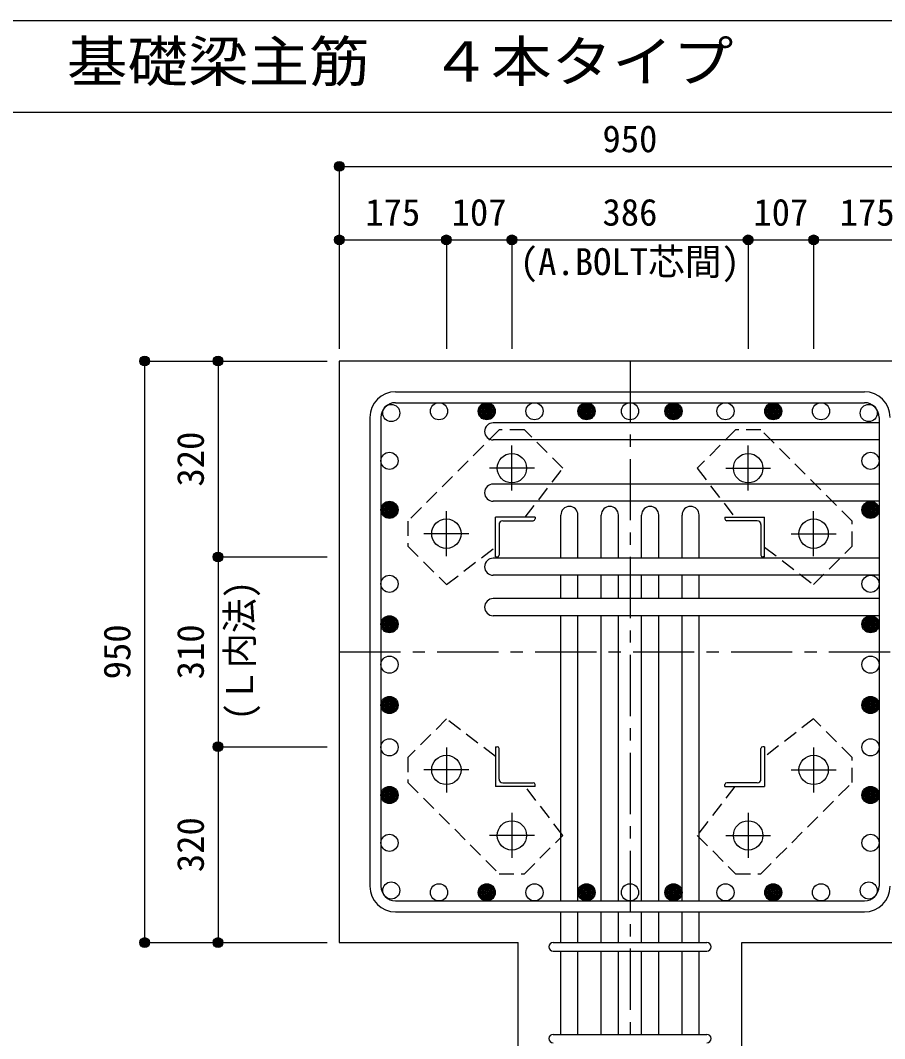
# Model space of a CAD drawing. Units: millimetres at full size, sheet at 1:20. Extents: x -3982 to 3969, y -2797 to 2801.
# Drawn here: x -628 to 784, y 1137 to 2801 of the extents above; entities that cross this region are included whole.
import ezdxf
from ezdxf.enums import TextEntityAlignment as Align

# ---------------------------------------------------------------- set-up
doc = ezdxf.new("R2010")
doc.units = ezdxf.units.MM
doc.header["$LTSCALE"] = 20
doc.header["$PDMODE"] = 32
doc.header["$PDSIZE"] = 10
doc.linetypes.add('CHAIN1', pattern=[8, 5, -1, 1, -1])
doc.linetypes.add('DASHED1', pattern=[1.8, 1.2, -0.6])
for name, color, linetype in [('6-1_躯体線', 2, 'Continuous'), ('6-2_A.Bolt_', 4, 'Continuous'), ('6-3_柱型主筋', 4, 'Continuous'), ('6-4_フープ', 7, 'Continuous'), ('6-5_梁主筋', 7, 'Continuous'), ('6-6_S.T.P.', 7, 'Continuous'), ('6-7_文字', 7, 'Continuous'), ('6-9_プレート', 4, 'DASHED1'), ('6-D_寸法', 4, 'Continuous'), ('F-0_枠', 6, 'Continuous')]:
    doc.layers.add(name, color=color, linetype=linetype)
doc.styles.add('ＭＳ ゴシック', font='')
doc.styles.get('ＭＳ ゴシック').set_extended_font_data('MS Gothic')

msp = doc.modelspace()

# ---------------------------------------------------------------- linework, layer by layer
at = {"layer": '6-1_躯体線'}
for p, q in [((-106.71, 2244.12), (-106.71, 1294.12)), ((1243.29, 2244.12), (-106.71, 2244.12)), ((-106.71, 1294.12), (185.79, 1294.12)), ((185.79, 894.12), (185.79, 1294.12)), ((550.79, 894.12), (550.79, 1294.12)), ((550.79, 1294.12), (843.29, 1294.12))]:
    msp.add_line(p, q, dxfattribs=at)
at = {"layer": '6-2_A.Bolt_', "linetype": 'CHAIN1'}
for p, q in [((175.29, 2032.42), (175.29, 2105.92)), ((561.29, 2032.42), (561.29, 2105.92)), ((211.99, 2069.12), (138.49, 2069.12)), ((524.59, 2069.12), (598.09, 2069.12)), ((68.29, 1925.42), (68.29, 1998.92)), ((668.29, 1925.42), (668.29, 1998.92)), ((104.99, 1962.12), (31.49, 1962.12)), ((631.59, 1962.12), (705.09, 1962.12)), ((68.29, 1612.82), (68.29, 1539.32)), ((668.29, 1612.82), (668.29, 1539.32)), ((104.99, 1576.12), (31.49, 1576.12)), ((631.59, 1576.12), (705.09, 1576.12)), ((175.29, 1505.82), (175.29, 1432.32)), ((561.29, 1505.82), (561.29, 1432.32)), ((211.99, 1469.12), (138.49, 1469.12)), ((524.59, 1469.12), (598.09, 1469.12))]:
    msp.add_line(p, q, dxfattribs=at)
at = {"layer": '6-2_A.Bolt_'}
for p, q in [((148.29, 1924.12), (148.29, 1989.12)), ((213.29, 1989.12), (148.29, 1989.12)), ((160.29, 1983.12), (210.29, 1983.12)), ((213.29, 1989.12), (213.29, 1986.12)), ((523.29, 1989.12), (523.29, 1986.12)), ((523.29, 1989.12), (588.29, 1989.12)), ((576.29, 1983.12), (526.29, 1983.12)), ((588.29, 1924.12), (588.29, 1989.12)), ((154.29, 1977.12), (154.29, 1927.12)), ((582.29, 1977.12), (582.29, 1927.12)), ((148.29, 1924.12), (151.29, 1924.12)), ((588.29, 1924.12), (585.29, 1924.12)), ((148.29, 1614.12), (151.29, 1614.12)), ((148.29, 1614.12), (148.29, 1549.12)), ((588.29, 1614.12), (585.29, 1614.12)), ((588.29, 1614.12), (588.29, 1549.12)), ((154.29, 1561.12), (154.29, 1611.12)), ((582.29, 1561.12), (582.29, 1611.12)), ((213.29, 1549.12), (148.29, 1549.12)), ((160.29, 1555.12), (210.29, 1555.12)), ((213.29, 1549.12), (213.29, 1552.12)), ((523.29, 1549.12), (523.29, 1552.12)), ((523.29, 1549.12), (588.29, 1549.12)), ((576.29, 1555.12), (526.29, 1555.12))]:
    msp.add_line(p, q, dxfattribs=at)
at = {"layer": '6-2_A.Bolt_', "color": 3}
for centre in [(175.29, 2069.12), (561.29, 2069.12), (68.29, 1962.12), (668.29, 1962.12), (68.29, 1576.12), (668.29, 1576.12), (175.29, 1469.12), (561.29, 1469.12)]:
    msp.add_circle(centre, 24, dxfattribs=at)
at = {"layer": '6-2_A.Bolt_'}
for centre, radius, start, end in [((160.29, 1977.12), 6, 90, 180), ((210.29, 1986.12), 3, 270, 0), ((526.29, 1986.12), 3, 180, 270), ((576.29, 1977.12), 6, 0, 90), ((151.29, 1927.12), 3, 270, 0), ((585.29, 1927.12), 3, 180, 270), ((151.29, 1611.12), 3, 0, 90), ((585.29, 1611.12), 3, 90, 180), ((160.29, 1561.12), 6, 180, 270), ((210.29, 1552.12), 3, 0, 90), ((526.29, 1552.12), 3, 90, 180), ((576.29, 1561.12), 6, 270, 0)]:
    msp.add_arc(centre, radius, start, end, dxfattribs=at)
at = {"layer": '6-3_柱型主筋', "color": 3}
for centre in [(-21.78, 2159.2), (-21.78, 2159.2), (56.23, 2162.12), (134.25, 2162.12), (212.26, 2162.12), (297.29, 2162.12), (368.29, 2162.12), (439.29, 2162.12), (524.32, 2162.12), (602.33, 2162.12), (680.35, 2162.12), (758.36, 2159.2), (-24.71, 2081.18), (761.29, 2081.18), (-24.71, 2001.12), (761.29, 2001.12), (-24.71, 1880.12), (761.29, 1880.12), (-24.71, 1814.12), (761.29, 1814.12), (-24.71, 1748.12), (761.29, 1748.12), (-24.71, 1682.12), (761.29, 1682.12), (-24.71, 1613.1), (761.29, 1613.1), (-24.71, 1535.08), (761.29, 1535.08), (-24.71, 1457.07), (761.29, 1457.07), (-21.78, 1379.05), (-21.78, 1379.05), (-21.78, 1379.05), (56.23, 1376.12), (134.25, 1376.12), (212.26, 1376.12), (297.29, 1376.12), (368.29, 1376.12), (439.29, 1376.12), (524.32, 1376.12), (602.33, 1376.12), (680.35, 1376.12), (758.36, 1379.05)]:
    msp.add_circle(centre, 14, dxfattribs=at)
at = {"layer": '6-3_柱型主筋'}
for centre, radius in [((134.25, 2162.12), 14), ((134.25, 2162.12), 12.6), ((134.25, 2162.12), 11.2), ((134.25, 2162.12), 9.8), ((134.25, 2162.12), 8.4), ((134.25, 2162.12), 7), ((134.25, 2162.12), 5.6), ((134.25, 2162.12), 4.2), ((134.25, 2162.12), 2.8), ((134.25, 2162.12), 1.4), ((297.29, 2162.12), 14), ((297.29, 2162.12), 12.6), ((297.29, 2162.12), 11.2), ((297.29, 2162.12), 9.8), ((297.29, 2162.12), 8.4), ((297.29, 2162.12), 7), ((297.29, 2162.12), 5.6), ((297.29, 2162.12), 4.2), ((297.29, 2162.12), 2.8), ((297.29, 2162.12), 1.4), ((439.29, 2162.12), 14), ((439.29, 2162.12), 12.6), ((439.29, 2162.12), 11.2), ((439.29, 2162.12), 9.8), ((439.29, 2162.12), 8.4), ((439.29, 2162.12), 7), ((439.29, 2162.12), 5.6), ((439.29, 2162.12), 4.2), ((439.29, 2162.12), 2.8), ((439.29, 2162.12), 1.4), ((602.33, 2162.12), 14), ((602.33, 2162.12), 12.6), ((602.33, 2162.12), 11.2), ((602.33, 2162.12), 9.8), ((602.33, 2162.12), 8.4), ((602.33, 2162.12), 7), ((602.33, 2162.12), 5.6), ((602.33, 2162.12), 4.2), ((602.33, 2162.12), 2.8), ((602.33, 2162.12), 1.4), ((-24.71, 2001.12), 14), ((-24.71, 2001.12), 12.6), ((761.29, 2001.12), 14), ((761.29, 2001.12), 12.6), ((-24.71, 2001.12), 11.2), ((-24.71, 2001.12), 9.8), ((-24.71, 2001.12), 8.4), ((-24.71, 2001.12), 7), ((-24.71, 2001.12), 5.6), ((-24.71, 2001.12), 4.2), ((-24.71, 2001.12), 2.8), ((-24.71, 2001.12), 1.4), ((761.29, 2001.12), 11.2), ((761.29, 2001.12), 9.8), ((761.29, 2001.12), 8.4), ((761.29, 2001.12), 7), ((761.29, 2001.12), 5.6), ((761.29, 2001.12), 4.2), ((761.29, 2001.12), 2.8), ((761.29, 2001.12), 1.4), ((-24.71, 1814.12), 14), ((-24.71, 1814.12), 12.6), ((-24.71, 1814.12), 11.2), ((-24.71, 1814.12), 9.8), ((-24.71, 1814.12), 8.4), ((-24.71, 1814.12), 7), ((-24.71, 1814.12), 5.6), ((-24.71, 1814.12), 4.2), ((-24.71, 1814.12), 2.8), ((-24.71, 1814.12), 1.4), ((761.29, 1814.12), 14), ((761.29, 1814.12), 12.6), ((761.29, 1814.12), 11.2), ((761.29, 1814.12), 9.8), ((761.29, 1814.12), 8.4), ((761.29, 1814.12), 7), ((761.29, 1814.12), 5.6), ((761.29, 1814.12), 4.2), ((761.29, 1814.12), 2.8), ((761.29, 1814.12), 1.4), ((-24.71, 1682.12), 14), ((-24.71, 1682.12), 12.6), ((-24.71, 1682.12), 11.2), ((-24.71, 1682.12), 9.8), ((-24.71, 1682.12), 8.4), ((-24.71, 1682.12), 7), ((-24.71, 1682.12), 5.6), ((-24.71, 1682.12), 4.2), ((-24.71, 1682.12), 2.8), ((-24.71, 1682.12), 1.4), ((761.29, 1682.12), 14), ((761.29, 1682.12), 12.6), ((761.29, 1682.12), 11.2), ((761.29, 1682.12), 9.8), ((761.29, 1682.12), 8.4), ((761.29, 1682.12), 7), ((761.29, 1682.12), 5.6), ((761.29, 1682.12), 4.2), ((761.29, 1682.12), 2.8), ((761.29, 1682.12), 1.4), ((-24.71, 1535.08), 14), ((-24.71, 1535.08), 12.6), ((761.29, 1535.08), 14), ((761.29, 1535.08), 12.6), ((-24.71, 1535.08), 11.2), ((-24.71, 1535.08), 9.8), ((-24.71, 1535.08), 8.4), ((-24.71, 1535.08), 7), ((-24.71, 1535.08), 5.6), ((-24.71, 1535.08), 4.2), ((-24.71, 1535.08), 2.8), ((-24.71, 1535.08), 1.4), ((761.29, 1535.08), 11.2), ((761.29, 1535.08), 9.8), ((761.29, 1535.08), 8.4), ((761.29, 1535.08), 7), ((761.29, 1535.08), 5.6), ((761.29, 1535.08), 4.2), ((761.29, 1535.08), 2.8), ((761.29, 1535.08), 1.4), ((134.25, 1376.12), 14), ((134.25, 1376.12), 12.6), ((134.25, 1376.12), 11.2), ((134.25, 1376.12), 9.8), ((134.25, 1376.12), 8.4), ((134.25, 1376.12), 7), ((134.25, 1376.12), 5.6), ((297.29, 1376.12), 14), ((297.29, 1376.12), 12.6), ((297.29, 1376.12), 11.2), ((297.29, 1376.12), 9.8), ((297.29, 1376.12), 8.4), ((297.29, 1376.12), 7), ((297.29, 1376.12), 5.6), ((439.29, 1376.12), 14), ((439.29, 1376.12), 12.6), ((439.29, 1376.12), 11.2), ((439.29, 1376.12), 9.8), ((439.29, 1376.12), 8.4), ((439.29, 1376.12), 7), ((439.29, 1376.12), 5.6), ((602.33, 1376.12), 14), ((602.33, 1376.12), 12.6), ((602.33, 1376.12), 11.2), ((602.33, 1376.12), 9.8), ((602.33, 1376.12), 8.4), ((602.33, 1376.12), 7), ((602.33, 1376.12), 5.6), ((134.25, 1376.12), 4.2), ((134.25, 1376.12), 2.8), ((134.25, 1376.12), 1.4), ((297.29, 1376.12), 4.2), ((297.29, 1376.12), 2.8), ((297.29, 1376.12), 1.4), ((439.29, 1376.12), 4.2), ((439.29, 1376.12), 2.8), ((439.29, 1376.12), 1.4), ((602.33, 1376.12), 4.2), ((602.33, 1376.12), 2.8), ((602.33, 1376.12), 1.4)]:
    msp.add_circle(centre, radius, dxfattribs=at)
at = {"layer": '6-4_フープ'}
for p, q in [((-14.71, 2194.12), (751.29, 2194.12)), ((-14.71, 2176.12), (751.29, 2176.12)), ((-56.71, 2152.12), (-56.71, 1386.12)), ((-38.71, 2152.12), (-38.71, 1386.12)), ((775.29, 2152.12), (775.29, 1386.12)), ((-14.71, 1362.12), (751.29, 1362.12)), ((-14.71, 1344.12), (751.29, 1344.12))]:
    msp.add_line(p, q, dxfattribs=at)
for centre, radius, start, end in [((-14.71, 2152.12), 42, 90, 180), ((751.29, 2152.12), 42, 0, 90), ((-14.71, 2152.12), 24, 90, 180), ((751.29, 2152.12), 24, 0, 90), ((-14.71, 1386.12), 42, 180, 270), ((-14.71, 1386.12), 24, 180, 270), ((751.29, 1386.12), 42, 270, 0), ((751.29, 1386.12), 24, 270, 0)]:
    msp.add_arc(centre, radius, start, end, dxfattribs=at)
at = {"layer": '6-5_梁主筋'}
for p, q in [((775.29, 2143.2), (144.79, 2143.2)), ((775.29, 2115.2), (144.79, 2115.2)), ((775.29, 2043.12), (144.79, 2043.12)), ((775.29, 2015.12), (144.79, 2015.12)), ((255.29, 1922.12), (255.29, 1992.62)), ((283.29, 1922.12), (283.29, 1992.62)), ((321.29, 1922.12), (321.29, 1992.62)), ((349.29, 1922.12), (349.29, 1992.62)), ((387.29, 1922.12), (387.29, 1992.62)), ((415.29, 1922.12), (415.29, 1992.62)), ((453.29, 1922.12), (453.29, 1992.62)), ((481.29, 1922.12), (481.29, 1992.62)), ((775.29, 1922.12), (144.79, 1922.12)), ((775.29, 1894.12), (144.79, 1894.12)), ((255.29, 1856.12), (255.29, 1894.12)), ((283.29, 1856.12), (283.29, 1894.12)), ((321.29, 1856.12), (321.29, 1894.12)), ((349.29, 1856.12), (349.29, 1894.12)), ((387.29, 1856.12), (387.29, 1894.12)), ((415.29, 1856.12), (415.29, 1894.12)), ((453.29, 1856.12), (453.29, 1894.12)), ((481.29, 1856.12), (481.29, 1894.12)), ((775.29, 1856.12), (144.79, 1856.12)), ((775.29, 1828.12), (144.79, 1828.12)), ((255.29, 1362.12), (255.29, 1828.12)), ((283.29, 1362.12), (283.29, 1828.12)), ((321.29, 1362.12), (321.29, 1828.12)), ((349.29, 1362.12), (349.29, 1828.12)), ((387.29, 1362.12), (387.29, 1828.12)), ((415.29, 1362.12), (415.29, 1828.12)), ((453.29, 1362.12), (453.29, 1828.12)), ((481.29, 1362.12), (481.29, 1828.12)), ((255.29, 1294.12), (255.29, 1344.12)), ((283.29, 1294.12), (283.29, 1344.12)), ((321.29, 1294.12), (321.29, 1344.12)), ((349.29, 1294.12), (349.29, 1344.12)), ((387.29, 1294.12), (387.29, 1344.12)), ((415.29, 1294.12), (415.29, 1344.12)), ((453.29, 1294.12), (453.29, 1344.12)), ((481.29, 1294.12), (481.29, 1344.12)), ((255.29, 1144.12), (255.29, 1280.12)), ((283.29, 1144.12), (283.29, 1280.12)), ((321.29, 1144.12), (321.29, 1280.12)), ((349.29, 1144.12), (349.29, 1280.12)), ((387.29, 1144.12), (387.29, 1280.12)), ((415.29, 1144.12), (415.29, 1280.12)), ((453.29, 1144.12), (453.29, 1280.12)), ((481.29, 1144.12), (481.29, 1280.12))]:
    msp.add_line(p, q, dxfattribs=at)
for centre, start, end in [((144.79, 2129.2), 90, 270), ((144.79, 2029.12), 90, 270), ((269.29, 1992.62), 0, 180), ((335.29, 1992.62), 0, 180), ((401.29, 1992.62), 0, 180), ((467.29, 1992.62), 0, 180), ((144.79, 1908.12), 90, 270), ((144.79, 1842.12), 90, 270)]:
    msp.add_arc(centre, 14, start, end, dxfattribs=at)
at = {"layer": '6-6_S.T.P.'}
for p, q in [((242.79, 1294.12), (493.79, 1294.12)), ((242.79, 1280.12), (493.79, 1280.12)), ((242.79, 1144.12), (493.79, 1144.12))]:
    msp.add_line(p, q, dxfattribs=at)
for centre, start, end in [((242.79, 1287.12), 90, 270), ((242.79, 1287.12), 90, 270), ((242.79, 1287.12), 90, 270), ((242.79, 1287.12), 90, 270), ((493.79, 1287.12), 270, 90), ((493.79, 1287.12), 270, 90), ((493.79, 1287.12), 270, 90), ((493.79, 1287.12), 270, 90), ((242.79, 1137.12), 90, 270), ((493.79, 1137.12), 270, 90)]:
    msp.add_arc(centre, 7, start, end, dxfattribs=at)
at = {"layer": '6-9_プレート'}
for p, q in [((195.69, 2131.92), (154.69, 2131.92)), ((258.59, 2069.02), (195.69, 2131.92)), ((197.11, 1989.12), (258.59, 2069.02)), ((731.09, 1941.72), (731.09, 1982.72)), ((588.29, 1940.31), (668.19, 1878.82)), ((668.19, 1878.82), (731.09, 1941.72)), ((68.39, 1659.42), (5.49, 1596.52)), ((148.29, 1597.94), (68.39, 1659.42)), ((5.49, 1596.52), (5.49, 1555.52)), ((539.47, 1549.12), (477.99, 1469.22)), ((477.99, 1469.22), (540.89, 1406.32)), ((540.89, 1406.32), (581.89, 1406.32))]:
    msp.add_line(p, q, dxfattribs=at)
for points in [[(154.69, 2131.92), (5.49, 1982.72), (5.49, 1941.72), (68.39, 1878.82), (148.29, 1940.31)], [(731.09, 1982.72), (581.89, 2131.92), (540.89, 2131.92), (477.99, 2069.02), (539.47, 1989.12)], [(581.89, 1406.32), (731.09, 1555.52), (731.09, 1596.52), (668.19, 1659.42), (588.29, 1597.94)], [(5.49, 1555.52), (154.69, 1406.32), (195.69, 1406.32), (258.59, 1469.22), (197.11, 1549.12)]]:
    msp.add_lwpolyline(points, dxfattribs=at)
at = {"layer": '6-D_寸法'}
for p, q in [((-106.71, 2562.15), (-106.71, 2442.15)), ((-106.71, 2562.15), (-106.71, 2442.15)), ((-106.71, 2562.15), (843.29, 2562.15)), ((-106.71, 2442.15), (-106.71, 2264.12)), ((-106.71, 2442.15), (-106.71, 2264.12)), ((-106.71, 2442.15), (68.29, 2442.15)), ((68.29, 2442.15), (68.29, 2264.12)), ((68.29, 2442.15), (68.29, 2264.12)), ((175.29, 2442.15), (175.29, 2264.12)), ((175.29, 2442.15), (175.29, 2264.12)), ((561.29, 2442.15), (561.29, 2264.12)), ((561.29, 2442.15), (561.29, 2264.12)), ((561.29, 2442.15), (668.29, 2442.15)), ((668.29, 2442.15), (843.29, 2442.15)), ((668.29, 2442.15), (668.29, 2264.12)), ((668.29, 2442.15), (668.29, 2264.12)), ((-424.74, 2244.12), (-304.74, 2244.12)), ((-424.74, 2244.12), (-424.74, 1294.12)), ((-304.74, 2244.12), (-126.71, 2244.12)), ((-304.74, 2244.12), (-126.71, 2244.12)), ((-304.74, 2244.12), (-126.71, 2244.12)), ((-304.74, 2244.12), (-126.71, 2244.12)), ((-304.74, 2244.12), (-126.71, 2244.12)), ((-304.74, 2244.12), (-126.71, 2244.12)), ((-304.74, 2244.12), (-126.71, 2244.12)), ((-304.74, 2244.12), (-126.71, 2244.12)), ((-304.74, 2244.12), (-126.71, 2244.12)), ((-304.74, 2244.12), (-126.71, 2244.12)), ((-304.74, 2244.12), (-126.71, 2244.12)), ((-304.74, 2244.12), (-304.74, 1924.12)), ((-304.74, 1924.12), (-126.71, 1924.12)), ((-304.74, 1924.12), (-304.74, 1614.12)), ((-304.74, 1614.12), (-126.71, 1614.12)), ((-304.74, 1614.12), (-304.74, 1294.12)), ((-424.74, 1294.12), (-304.74, 1294.12)), ((-304.74, 1294.12), (-126.71, 1294.12)), ((-304.74, 1294.12), (-126.71, 1294.12)), ((-304.74, 1294.12), (-126.71, 1294.12)), ((-304.74, 1294.12), (-126.71, 1294.12)), ((-304.74, 1294.12), (-126.71, 1294.12)), ((-304.74, 1294.12), (-126.71, 1294.12)), ((-304.74, 1294.12), (-126.71, 1294.12)), ((-304.74, 1294.12), (-126.71, 1294.12)), ((-304.74, 1294.12), (-126.71, 1294.12)), ((-304.74, 1294.12), (-126.71, 1294.12))]:
    msp.add_line(p, q, dxfattribs=at)
at = {"layer": '6-D_寸法', "linetype": 'CHAIN1'}
for p, q in [((368.29, 2244.12), (368.29, 894.12)), ((-106.71, 1769.12), (843.29, 1769.12))]:
    msp.add_line(p, q, dxfattribs=at)
at = {"layer": '6-D_寸法'}
for points in [[(68.29, 2442.15), (175.29, 2442.15), (561.29, 2442.15)], [(-424.74, 1294.12), (-304.74, 1294.12), (-126.71, 1294.12)], [(-424.74, 1294.12), (-304.74, 1294.12), (-126.71, 1294.12)]]:
    msp.add_lwpolyline(points, dxfattribs=at)
for centre, radius in [((-106.71, 2562.15), 8), ((-106.71, 2562.15), 7.2), ((-106.71, 2562.15), 6.4), ((-106.71, 2562.15), 5.6), ((-106.71, 2562.15), 4.8), ((-106.71, 2562.15), 4), ((-106.71, 2562.15), 3.2), ((-106.71, 2562.15), 2.4), ((-106.71, 2562.15), 1.6), ((-106.71, 2562.15), 0.8), ((-106.71, 2442.15), 8), ((-106.71, 2442.15), 7.2), ((-106.71, 2442.15), 6.4), ((-106.71, 2442.15), 5.6), ((-106.71, 2442.15), 4.8), ((-106.71, 2442.15), 4), ((68.29, 2442.15), 8), ((68.29, 2442.15), 7.2), ((68.29, 2442.15), 6.4), ((68.29, 2442.15), 5.6), ((68.29, 2442.15), 4.8), ((68.29, 2442.15), 4), ((175.29, 2442.15), 8), ((175.29, 2442.15), 7.2), ((175.29, 2442.15), 6.4), ((175.29, 2442.15), 5.6), ((175.29, 2442.15), 4.8), ((175.29, 2442.15), 4), ((561.29, 2442.15), 8), ((561.29, 2442.15), 7.2), ((561.29, 2442.15), 6.4), ((561.29, 2442.15), 5.6), ((561.29, 2442.15), 4.8), ((561.29, 2442.15), 4), ((668.29, 2442.15), 8), ((668.29, 2442.15), 7.2), ((668.29, 2442.15), 6.4), ((668.29, 2442.15), 5.6), ((668.29, 2442.15), 4.8), ((668.29, 2442.15), 4), ((-106.71, 2442.15), 3.2), ((-106.71, 2442.15), 2.4), ((-106.71, 2442.15), 1.6), ((-106.71, 2442.15), 0.8), ((68.29, 2442.15), 3.2), ((68.29, 2442.15), 2.4), ((68.29, 2442.15), 1.6), ((68.29, 2442.15), 0.8), ((175.29, 2442.15), 3.2), ((175.29, 2442.15), 2.4), ((175.29, 2442.15), 1.6), ((175.29, 2442.15), 0.8), ((561.29, 2442.15), 3.2), ((561.29, 2442.15), 2.4), ((561.29, 2442.15), 1.6), ((561.29, 2442.15), 0.8), ((668.29, 2442.15), 3.2), ((668.29, 2442.15), 2.4), ((668.29, 2442.15), 1.6), ((668.29, 2442.15), 0.8), ((-424.74, 2244.12), 8), ((-424.74, 2244.12), 7.2), ((-424.74, 2244.12), 6.4), ((-424.74, 2244.12), 5.6), ((-424.74, 2244.12), 4.8), ((-424.74, 2244.12), 4), ((-424.74, 2244.12), 3.2), ((-424.74, 2244.12), 2.4), ((-304.74, 2244.12), 8), ((-304.74, 2244.12), 7.2), ((-304.74, 2244.12), 6.4), ((-304.74, 2244.12), 5.6), ((-304.74, 2244.12), 4.8), ((-304.74, 2244.12), 4), ((-304.74, 2244.12), 3.2), ((-304.74, 2244.12), 2.4), ((-424.74, 2244.12), 1.6), ((-424.74, 2244.12), 0.8), ((-304.74, 2244.12), 1.6), ((-304.74, 2244.12), 0.8), ((-304.74, 1924.12), 8), ((-304.74, 1924.12), 7.2), ((-304.74, 1924.12), 6.4), ((-304.74, 1924.12), 5.6), ((-304.74, 1924.12), 4.8), ((-304.74, 1924.12), 4), ((-304.74, 1924.12), 3.2), ((-304.74, 1924.12), 2.4), ((-304.74, 1924.12), 1.6), ((-304.74, 1924.12), 0.8), ((-304.74, 1614.12), 8), ((-304.74, 1614.12), 7.2), ((-304.74, 1614.12), 6.4), ((-304.74, 1614.12), 5.6), ((-304.74, 1614.12), 4.8), ((-304.74, 1614.12), 4), ((-304.74, 1614.12), 3.2), ((-304.74, 1614.12), 2.4), ((-304.74, 1614.12), 1.6), ((-304.74, 1614.12), 0.8), ((-424.74, 1294.12), 8), ((-424.74, 1294.12), 7.2), ((-424.74, 1294.12), 6.4), ((-424.74, 1294.12), 5.6), ((-424.74, 1294.12), 4.8), ((-424.74, 1294.12), 4), ((-304.74, 1294.12), 8), ((-304.74, 1294.12), 7.2), ((-304.74, 1294.12), 6.4), ((-304.74, 1294.12), 5.6), ((-304.74, 1294.12), 4.8), ((-304.74, 1294.12), 4), ((-424.74, 1294.12), 3.2), ((-424.74, 1294.12), 2.4), ((-424.74, 1294.12), 1.6), ((-424.74, 1294.12), 0.8), ((-304.74, 1294.12), 3.2), ((-304.74, 1294.12), 2.4), ((-304.74, 1294.12), 1.6), ((-304.74, 1294.12), 0.8)]:
    msp.add_circle(centre, radius, dxfattribs=at)
at = {"layer": '6-D_寸法', "color": 7}
for p in [(-106.71, 2562.15), (-106.71, 2442.15), (68.29, 2442.15), (175.29, 2442.15), (561.29, 2442.15), (668.29, 2442.15), (-424.74, 2244.12), (-304.74, 2244.12), (-304.74, 1924.12), (-304.74, 1614.12), (-424.74, 1294.12), (-304.74, 1294.12)]:
    msp.add_point(p, dxfattribs=at)
at = {"layer": 'F-0_枠'}
msp.add_line((-3981.92, 2800.77), (3969.4, 2800.77), dxfattribs=at)
at = {"layer": 'F-0_枠', "color": 2}
msp.add_line((-3981.92, 2650.77), (2482.4, 2650.77), dxfattribs=at)

# ---------------------------------------------------------------- texts
at = {"layer": '6-7_文字', "color": 2, "style": 'ＭＳ ゴシック', "width": 1.1}
msp.add_text('\u3000\u3000基礎梁主筋\u3000４本タイプ', height=65.98, dxfattribs=at).set_placement((-749.76, 2680.77), align=Align.BOTTOM_LEFT)
at = {"layer": '6-7_文字', "color": 4, "style": 'ＭＳ ゴシック'}
msp.add_text('(A.BOLT芯間)', height=43.99, dxfattribs=at).set_placement((188.29, 2371.37), align=Align.BOTTOM_LEFT)
at = {"layer": '6-D_寸法', "style": 'ＭＳ ゴシック'}
for s, p in [('950', (323.29, 2572.15)), ('175', (-64.21, 2452.15)), ('107', (76.79, 2452.15)), ('386', (323.29, 2452.15)), ('107', (569.79, 2452.15)), ('175', (710.79, 2452.15))]:
    msp.add_text(s, height=43.99, dxfattribs=at).set_placement(p, align=Align.BOTTOM_LEFT)
for s, p in [('320', (-314.74, 2039.12)), ('950', (-434.74, 1724.12)), ('310', (-314.74, 1724.12)), ('320', (-314.74, 1409.12))]:
    msp.add_text(s, height=43.99, rotation=90, dxfattribs=at).set_placement(p, align=Align.BOTTOM_LEFT)
at = {"layer": '6-D_寸法', "style": 'ＭＳ ゴシック', "width": 0.95}
msp.add_text('(Ｌ内法)', height=43.99, rotation=90, dxfattribs=at).set_placement((-234.25, 1657.12), align=Align.BOTTOM_LEFT)

doc.saveas('drawing.dxf')
